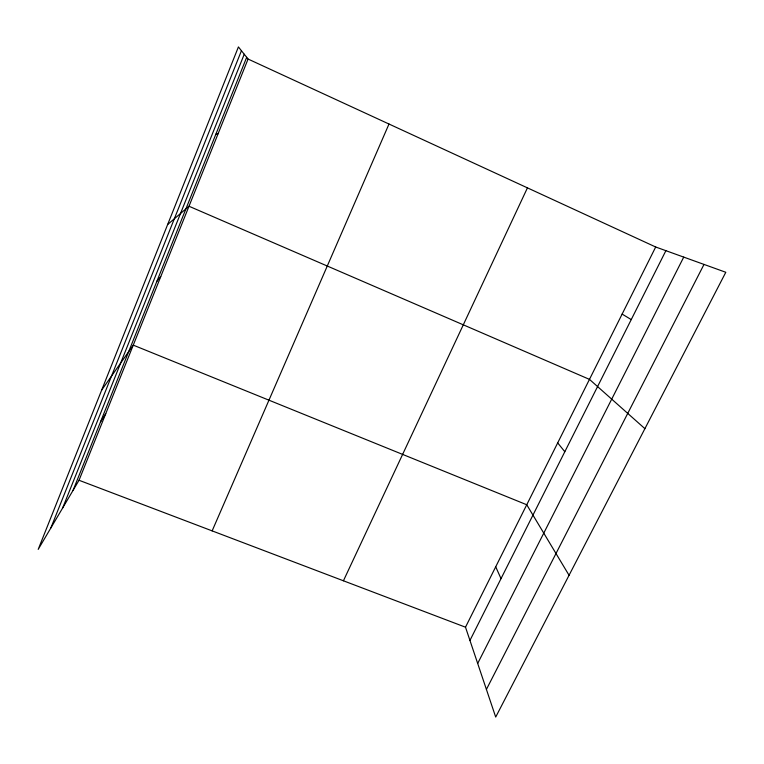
<?xml version="1.0" encoding="UTF-8"?>
<svg xmlns="http://www.w3.org/2000/svg" width="764" height="764" viewBox="0 0 764 764"><rect width="100%" height="100%" fill="white"/><g stroke="black" fill="none" stroke-linecap="round" stroke-linejoin="round"><path stroke-width="1.15" d="M50.863 527.943L241.443 50.73M62.667 507.964L244.241 54.244M73.067 490.354L246.686 57.31M79.026 480.269L248.071 59.048L238.416 46.929L38.2 549.383L79.026 480.269L465.496 627.196L495.702 717.071L725.8 272.28L655.693 247.001L248.071 59.048M212.144 530.875L389 124.026M343.428 580.783L527.437 187.868M465.496 627.196L655.693 247.001M469.946 640.433L665.893 250.678M477.681 663.467L683.732 257.115M486.41 689.424L704.007 264.42M100.456 422.024L105.747 413.668M101.679 390.089L133.261 345.137L526.749 504.756L569.056 575.282M156.868 281.324L160.727 276.683M167.65 224.501L188.994 206.242L589.474 379.374L644.902 428.661M215.84 134.244L218.093 133.729M622.125 314.09L631.245 319.581M557.691 442.9L564.816 451.725M495.712 566.793L501.012 578.635"/></g></svg>
